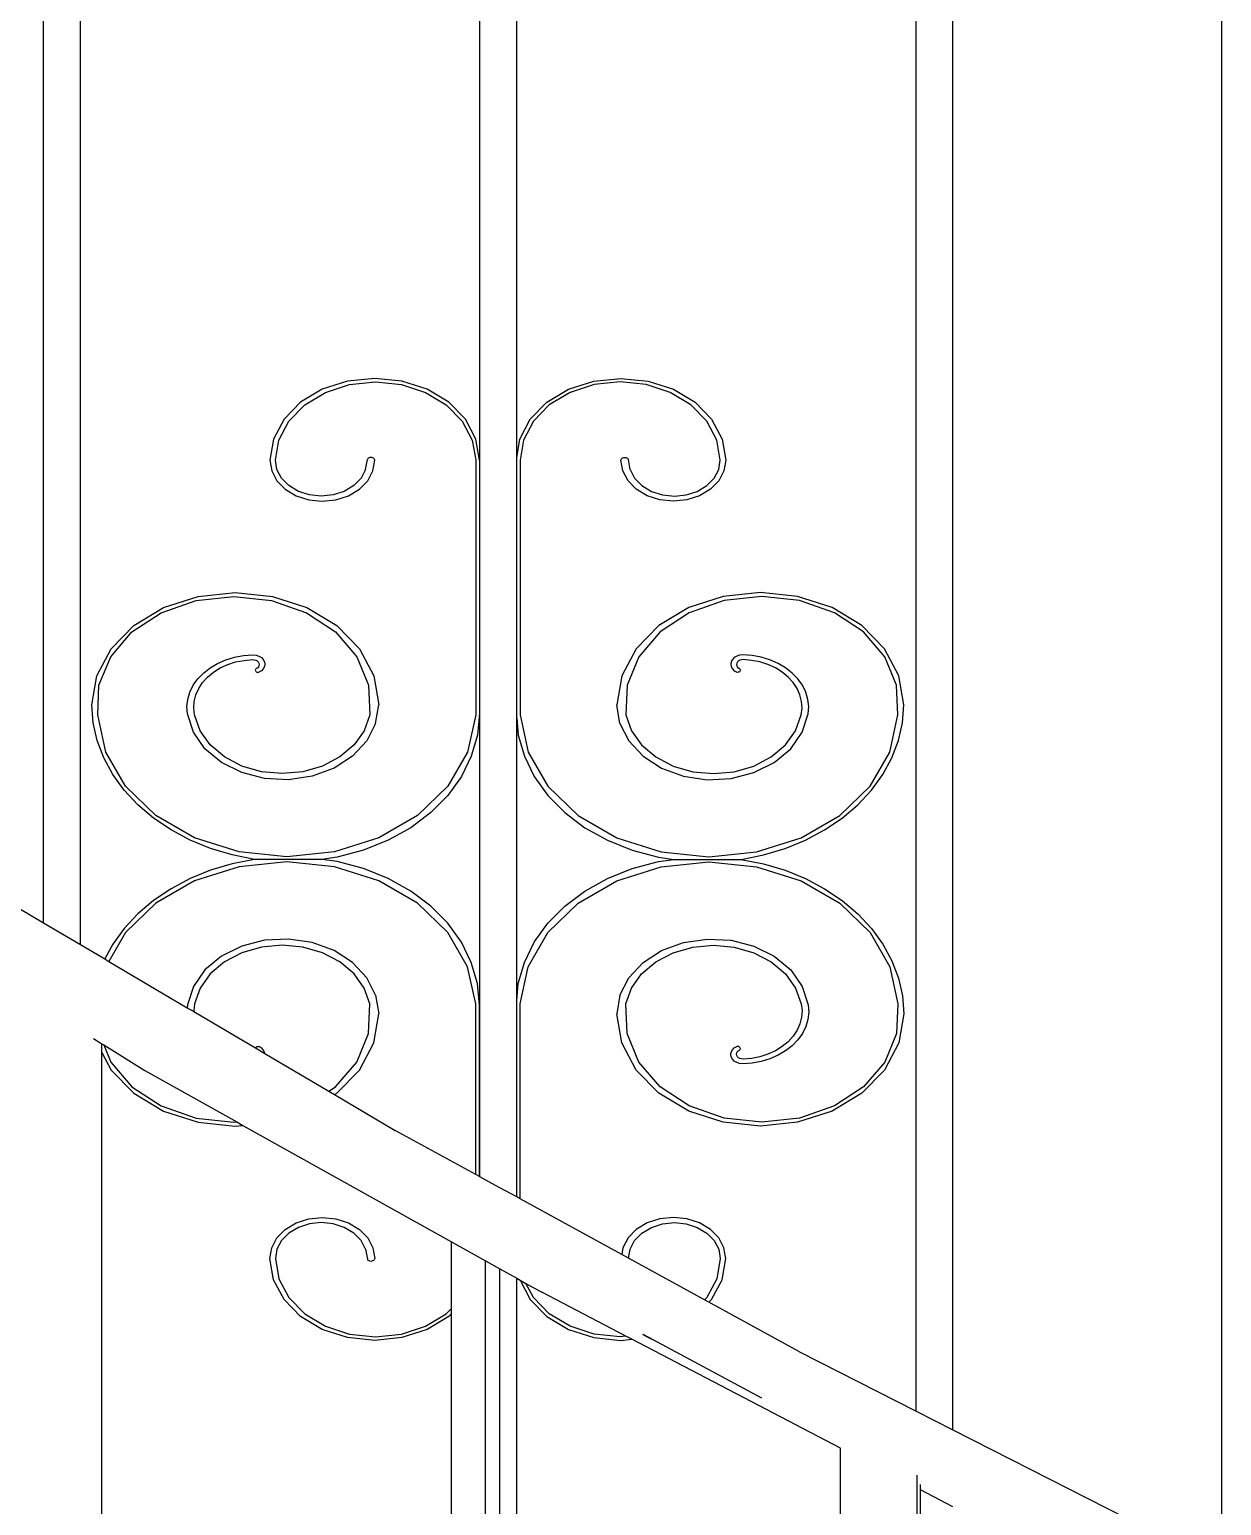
# Model space of a CAD drawing. Header units: millimetres. Extents: x 173236 to 801264, y -94969 to 615039.
# Drawn here: x 499126 to 499451.8, y -1775.9 to -1372.8 of the extents above; entities that cross this region are included whole.
import ezdxf

# ---------------------------------------------------------------- set-up
doc = ezdxf.new("R2010")
doc.units = ezdxf.units.MM
doc.header["$MEASUREMENT"] = 0
doc.layers.add('VOX-A-WALL-PATT', color=233, linetype='Continuous')

# ---------------------------------------------------------------- blocks, each defined once
blk = doc.blocks.new('STAIRCASE')
at = {"layer": 'VOX-A-WALL-PATT'}
for p, q in [((499129.88, -1616.8), (499129.88, -1123.9)), ((499139.96, -1622.75), (499139.96, -1123.9)), ((499249.11, -1686.16), (499249.11, -1123.9)), ((499259.18, -1489.73), (499259.18, -1123.9)), ((499368.33, -1750.17), (499368.33, -1123.9)), ((499378.41, -1755.29), (499378.41, -1123.9)), ((499451.79, -1123.9), (499451.79, -1792.55)), ((499206.06, -1471.06), (499200.14, -1474.61)), ((499212.97, -1468.82), (499206.06, -1471.06)), ((499206.92, -1471.91), (499213.52, -1469.77)), ((499220.37, -1468.06), (499212.97, -1468.82)), ((499213.52, -1469.77), (499220.6, -1469.04)), ((499227.78, -1468.82), (499220.37, -1468.06)), ((499220.6, -1469.04), (499227.69, -1469.77)), ((499227.69, -1469.77), (499234.29, -1471.91)), ((499234.68, -1471.06), (499227.78, -1468.82)), ((499240.61, -1474.61), (499234.68, -1471.06)), ((499267.45, -1474.61), (499273.37, -1471.06)), ((499273.37, -1471.06), (499280.28, -1468.82)), ((499280.37, -1469.77), (499273.77, -1471.91)), ((499280.28, -1468.82), (499287.68, -1468.06)), ((499287.45, -1469.04), (499280.37, -1469.77)), ((499294.53, -1469.77), (499287.45, -1469.04)), ((499287.68, -1468.06), (499295.09, -1468.82)), ((499301.13, -1471.91), (499294.53, -1469.77)), ((499295.09, -1468.82), (499301.99, -1471.06)), ((499301.99, -1471.06), (499307.92, -1474.61)), ((499200.14, -1474.61), (499195.59, -1479.25)), ((499196.9, -1479.74), (499201.25, -1475.31)), ((499201.25, -1475.31), (499206.92, -1471.91)), ((499234.29, -1471.91), (499239.95, -1475.31)), ((499239.95, -1475.31), (499244.3, -1479.74)), ((499245.16, -1479.25), (499240.61, -1474.61)), ((499262.9, -1479.25), (499267.45, -1474.61)), ((499268.1, -1475.31), (499263.75, -1479.74)), ((499273.77, -1471.91), (499268.1, -1475.31)), ((499306.8, -1475.31), (499301.13, -1471.91)), ((499311.15, -1479.74), (499306.8, -1475.31)), ((499307.92, -1474.61), (499312.46, -1479.25)), ((499195.59, -1479.25), (499192.73, -1484.64)), ((499248.01, -1484.64), (499245.16, -1479.25)), ((499260.04, -1484.64), (499262.9, -1479.25)), ((499312.46, -1479.25), (499315.32, -1484.64)), ((499194.17, -1484.9), (499196.9, -1479.74)), ((499244.3, -1479.74), (499247.04, -1484.9)), ((499263.75, -1479.74), (499261.02, -1484.9)), ((499313.88, -1484.9), (499311.15, -1479.74)), ((499192.73, -1484.64), (499191.76, -1490.44)), ((499193.24, -1490.44), (499194.17, -1484.9)), ((499247.04, -1484.9), (499247.97, -1490.44)), ((499248.99, -1490.44), (499248.01, -1484.64)), ((499259.18, -1489.73), (499260.04, -1484.64)), ((499261.02, -1484.9), (499260.09, -1490.44)), ((499314.82, -1490.44), (499313.88, -1484.9)), ((499315.32, -1484.64), (499316.3, -1490.44)), ((499191.76, -1490.44), (499192.24, -1493.33)), ((499193.67, -1492.97), (499193.24, -1490.44)), ((499217.9, -1492.97), (499218.37, -1490.23)), ((499218.47, -1490.04), (499218.37, -1490.23)), ((499218.63, -1489.87), (499218.47, -1490.04)), ((499218.84, -1489.74), (499218.63, -1489.87)), ((499219.09, -1489.66), (499218.84, -1489.74)), ((499219.35, -1489.64), (499219.09, -1489.66)), ((499219.62, -1489.66), (499219.35, -1489.64)), ((499219.86, -1489.74), (499219.62, -1489.66)), ((499220.07, -1489.87), (499219.86, -1489.74)), ((499219.89, -1493.33), (499220.37, -1490.44)), ((499220.24, -1490.04), (499220.07, -1489.87)), ((499220.34, -1490.23), (499220.24, -1490.04)), ((499220.37, -1490.44), (499220.34, -1490.23)), ((499247.97, -1490.44), (499247.97, -1560)), ((499248.99, -1490.44), (499248.99, -1559.59)), ((499259.18, -1560.85), (499259.18, -1489.73)), ((499260.09, -1490.44), (499260.09, -1560)), ((499287.68, -1490.44), (499287.72, -1490.23)), ((499288.17, -1493.33), (499287.68, -1490.44)), ((499287.72, -1490.23), (499287.82, -1490.04)), ((499287.82, -1490.04), (499287.98, -1489.87)), ((499287.98, -1489.87), (499288.19, -1489.74)), ((499288.19, -1489.74), (499288.44, -1489.66)), ((499288.44, -1489.66), (499288.7, -1489.64)), ((499288.7, -1489.64), (499288.97, -1489.66)), ((499288.97, -1489.66), (499289.21, -1489.74)), ((499289.21, -1489.74), (499289.42, -1489.87)), ((499289.42, -1489.87), (499289.59, -1490.04)), ((499289.59, -1490.04), (499289.69, -1490.23)), ((499290.15, -1492.97), (499289.69, -1490.23)), ((499314.39, -1492.97), (499314.82, -1490.44)), ((499316.3, -1490.44), (499315.81, -1493.33)), ((499192.24, -1493.33), (499193.67, -1496.03)), ((499194.92, -1495.34), (499193.67, -1492.97)), ((499196.91, -1497.37), (499194.92, -1495.34)), ((499216.65, -1495.34), (499214.66, -1497.37)), ((499217.9, -1492.97), (499216.65, -1495.34)), ((499218.46, -1496.03), (499219.89, -1493.33)), ((499289.6, -1496.03), (499288.17, -1493.33)), ((499290.15, -1492.97), (499291.4, -1495.34)), ((499291.4, -1495.34), (499293.4, -1497.37)), ((499311.14, -1497.37), (499313.14, -1495.34)), ((499313.14, -1495.34), (499314.39, -1492.97)), ((499315.81, -1493.33), (499314.38, -1496.03)), ((499193.67, -1496.03), (499195.95, -1498.35)), ((499195.95, -1498.35), (499198.91, -1500.12)), ((499199.51, -1498.93), (499196.91, -1497.37)), ((499202.54, -1499.91), (499199.51, -1498.93)), ((499212.06, -1498.93), (499209.03, -1499.91)), ((499214.66, -1497.37), (499212.06, -1498.93)), ((499213.22, -1500.12), (499216.18, -1498.35)), ((499216.18, -1498.35), (499218.46, -1496.03)), ((499291.87, -1498.35), (499289.6, -1496.03)), ((499294.84, -1500.12), (499291.87, -1498.35)), ((499293.4, -1497.37), (499296, -1498.93)), ((499296, -1498.93), (499299.02, -1499.91)), ((499305.52, -1499.91), (499308.54, -1498.93)), ((499308.54, -1498.93), (499311.14, -1497.37)), ((499312.11, -1498.35), (499309.14, -1500.12)), ((499314.38, -1496.03), (499312.11, -1498.35)), ((499198.91, -1500.12), (499202.36, -1501.24)), ((499202.36, -1501.24), (499206.06, -1501.62)), ((499205.78, -1500.24), (499202.54, -1499.91)), ((499209.03, -1499.91), (499205.78, -1500.24)), ((499206.06, -1501.62), (499209.77, -1501.24)), ((499209.77, -1501.24), (499213.22, -1500.12)), ((499298.29, -1501.24), (499294.84, -1500.12)), ((499301.99, -1501.62), (499298.29, -1501.24)), ((499299.02, -1499.91), (499302.27, -1500.24)), ((499305.69, -1501.24), (499301.99, -1501.62)), ((499302.27, -1500.24), (499305.52, -1499.91)), ((499309.14, -1500.12), (499305.69, -1501.24)), ((499162.68, -1530.68), (499172.14, -1527.62)), ((499171.55, -1528.76), (499181.88, -1527.62)), ((499172.14, -1527.62), (499182.28, -1526.58)), ((499181.88, -1527.62), (499192.2, -1528.76)), ((499182.28, -1526.58), (499192.42, -1527.62)), ((499192.42, -1527.62), (499201.87, -1530.68)), ((499315.63, -1527.62), (499306.18, -1530.68)), ((499325.78, -1526.58), (499315.63, -1527.62)), ((499326.18, -1527.62), (499315.85, -1528.76)), ((499335.92, -1527.62), (499325.78, -1526.58)), ((499336.5, -1528.76), (499326.18, -1527.62)), ((499345.37, -1530.68), (499335.92, -1527.62)), ((499154.57, -1535.55), (499162.68, -1530.68)), ((499162.03, -1532.08), (499171.55, -1528.76)), ((499192.2, -1528.76), (499201.72, -1532.08)), ((499201.87, -1530.68), (499209.99, -1535.55)), ((499306.18, -1530.68), (499298.07, -1535.55)), ((499315.85, -1528.76), (499306.33, -1532.08)), ((499346.03, -1532.08), (499336.5, -1528.76)), ((499353.49, -1535.55), (499345.37, -1530.68)), ((499148.34, -1541.9), (499154.57, -1535.55)), ((499154.05, -1537.33), (499162.03, -1532.08)), ((499201.72, -1532.08), (499209.7, -1537.33)), ((499209.99, -1535.55), (499216.22, -1541.9)), ((499298.07, -1535.55), (499291.84, -1541.9)), ((499306.33, -1532.08), (499298.35, -1537.33)), ((499354, -1537.33), (499346.03, -1532.08)), ((499359.71, -1541.9), (499353.49, -1535.55)), ((499148.23, -1544.1), (499154.05, -1537.33)), ((499209.7, -1537.33), (499215.52, -1544.1)), ((499298.35, -1537.33), (499292.53, -1544.1)), ((499359.82, -1544.1), (499354, -1537.33)), ((499144.43, -1549.29), (499148.34, -1541.9)), ((499145.03, -1551.86), (499148.23, -1544.1)), ((499182.05, -1544.22), (499184.55, -1543.77)), ((499184.55, -1543.77), (499187.11, -1543.59)), ((499187.11, -1543.59), (499187.95, -1543.68)), ((499187.95, -1543.68), (499188.74, -1543.93)), ((499188.74, -1543.93), (499189.41, -1544.34)), ((499215.52, -1544.1), (499218.72, -1551.86)), ((499216.22, -1541.9), (499220.13, -1549.29)), ((499291.84, -1541.9), (499287.92, -1549.29)), ((499292.53, -1544.1), (499289.33, -1551.86)), ((499319.32, -1543.93), (499318.64, -1544.34)), ((499320.1, -1543.68), (499319.32, -1543.93)), ((499320.95, -1543.59), (499320.1, -1543.68)), ((499323.5, -1543.77), (499320.95, -1543.59)), ((499326, -1544.22), (499323.5, -1543.77)), ((499363.63, -1549.29), (499359.71, -1541.9)), ((499363.02, -1551.86), (499359.82, -1544.1)), ((499173.56, -1548.55), (499175.37, -1547.13)), ((499175.37, -1547.13), (499177.42, -1545.92)), ((499176.33, -1548.32), (499178.17, -1547.17)), ((499177.42, -1545.92), (499179.66, -1544.94)), ((499178.17, -1547.17), (499180.2, -1546.24)), ((499179.66, -1544.94), (499182.05, -1544.22)), ((499180.2, -1546.24), (499182.38, -1545.54)), ((499182.38, -1545.54), (499184.66, -1545.09)), ((499184.66, -1545.09), (499187, -1544.89)), ((499187, -1544.89), (499187.45, -1544.92)), ((499187.45, -1544.92), (499187.88, -1545.05)), ((499187.78, -1547.61), (499187.75, -1547.77)), ((499187.75, -1547.77), (499187.78, -1547.92)), ((499187.85, -1547.46), (499187.78, -1547.61)), ((499187.78, -1547.92), (499187.86, -1548.07)), ((499187.97, -1547.34), (499187.85, -1547.46)), ((499187.86, -1548.07), (499187.99, -1548.19)), ((499187.88, -1545.05), (499188.25, -1545.26)), ((499188.13, -1547.24), (499187.97, -1547.34)), ((499188.32, -1547.18), (499188.13, -1547.24)), ((499188.25, -1545.26), (499188.53, -1545.53)), ((499188.59, -1546.89), (499188.32, -1547.18)), ((499188.53, -1545.53), (499188.72, -1545.86)), ((499188.75, -1546.56), (499188.59, -1546.89)), ((499188.72, -1545.86), (499188.79, -1546.21)), ((499189.41, -1547.94), (499188.74, -1548.35)), ((499188.79, -1546.21), (499188.75, -1546.56)), ((499189.41, -1544.34), (499189.93, -1544.86)), ((499189.93, -1547.41), (499189.41, -1547.94)), ((499189.93, -1544.86), (499190.26, -1545.48)), ((499190.26, -1546.8), (499189.93, -1547.41)), ((499190.26, -1545.48), (499190.37, -1546.14)), ((499190.37, -1546.14), (499190.26, -1546.8)), ((499317.8, -1545.48), (499317.69, -1546.14)), ((499317.69, -1546.14), (499317.8, -1546.8)), ((499318.12, -1544.86), (499317.8, -1545.48)), ((499317.8, -1546.8), (499318.12, -1547.41)), ((499318.64, -1544.34), (499318.12, -1544.86)), ((499318.12, -1547.41), (499318.64, -1547.94)), ((499318.64, -1547.94), (499319.32, -1548.35)), ((499319.34, -1545.86), (499319.26, -1546.21)), ((499319.26, -1546.21), (499319.31, -1546.56)), ((499319.31, -1546.56), (499319.47, -1546.89)), ((499319.52, -1545.53), (499319.34, -1545.86)), ((499319.47, -1546.89), (499319.73, -1547.18)), ((499319.81, -1545.26), (499319.52, -1545.53)), ((499319.73, -1547.18), (499319.92, -1547.24)), ((499320.18, -1545.05), (499319.81, -1545.26)), ((499319.92, -1547.24), (499320.08, -1547.34)), ((499320.19, -1548.07), (499320.07, -1548.19)), ((499320.08, -1547.34), (499320.2, -1547.46)), ((499320.6, -1544.92), (499320.18, -1545.05)), ((499320.27, -1547.92), (499320.19, -1548.07)), ((499320.2, -1547.46), (499320.28, -1547.61)), ((499320.3, -1547.77), (499320.27, -1547.92)), ((499320.28, -1547.61), (499320.3, -1547.77)), ((499321.05, -1544.89), (499320.6, -1544.92)), ((499323.39, -1545.09), (499321.05, -1544.89)), ((499325.67, -1545.54), (499323.39, -1545.09)), ((499327.85, -1546.24), (499325.67, -1545.54)), ((499328.39, -1544.94), (499326, -1544.22)), ((499329.88, -1547.17), (499327.85, -1546.24)), ((499330.64, -1545.92), (499328.39, -1544.94)), ((499331.72, -1548.32), (499329.88, -1547.17)), ((499332.68, -1547.13), (499330.64, -1545.92)), ((499334.49, -1548.55), (499332.68, -1547.13)), ((499143.09, -1557.22), (499144.43, -1549.29)), ((499144.7, -1560), (499145.03, -1551.86)), ((499169.86, -1553.78), (499170.78, -1551.91)), ((499170.78, -1551.91), (499172.02, -1550.15)), ((499172.02, -1550.15), (499173.56, -1548.55)), ((499172.27, -1552.79), (499173.35, -1551.15)), ((499173.35, -1551.15), (499174.71, -1549.65)), ((499174.71, -1549.65), (499176.33, -1548.32)), ((499187.99, -1548.19), (499188.15, -1548.29)), ((499188.15, -1548.29), (499188.34, -1548.35)), ((499188.34, -1548.35), (499188.54, -1548.37)), ((499188.54, -1548.37), (499188.74, -1548.35)), ((499218.72, -1551.86), (499219.06, -1560)), ((499220.13, -1549.29), (499221.47, -1557.22)), ((499287.92, -1549.29), (499286.59, -1557.22)), ((499289.33, -1551.86), (499289, -1560)), ((499319.52, -1548.37), (499319.32, -1548.35)), ((499319.72, -1548.35), (499319.52, -1548.37)), ((499319.91, -1548.29), (499319.72, -1548.35)), ((499320.07, -1548.19), (499319.91, -1548.29)), ((499333.34, -1549.65), (499331.72, -1548.32)), ((499334.71, -1551.15), (499333.34, -1549.65)), ((499336.03, -1550.15), (499334.49, -1548.55)), ((499335.79, -1552.79), (499334.71, -1551.15)), ((499337.27, -1551.91), (499336.03, -1550.15)), ((499338.19, -1553.78), (499337.27, -1551.91)), ((499363.36, -1560), (499363.02, -1551.86)), ((499364.96, -1557.22), (499363.63, -1549.29)), ((499169.07, -1557.73), (499169.29, -1555.74)), ((499169.29, -1555.74), (499169.86, -1553.78)), ((499171.03, -1556.33), (499171.49, -1554.53)), ((499171.49, -1554.53), (499172.27, -1552.79)), ((499336.56, -1554.53), (499335.79, -1552.79)), ((499337.02, -1556.33), (499336.56, -1554.53)), ((499338.77, -1555.74), (499338.19, -1553.78)), ((499338.99, -1557.73), (499338.77, -1555.74)), ((499143.45, -1562.15), (499143.09, -1557.22)), ((499146.91, -1570.13), (499144.7, -1560)), ((499169.21, -1559.74), (499169.07, -1557.73)), ((499170.83, -1564.72), (499169.21, -1559.74)), ((499170.91, -1558.17), (499171.03, -1556.33)), ((499171.11, -1560), (499170.91, -1558.17)), ((499172.66, -1564.3), (499171.11, -1560)), ((499219.06, -1560), (499217.51, -1564.3)), ((499220.64, -1562.32), (499221.47, -1557.22)), ((499247.97, -1560), (499245.76, -1570.13)), ((499248.99, -1559.59), (499248.44, -1565.51)), ((499260.09, -1560), (499262.3, -1570.13)), ((499287.41, -1562.32), (499286.59, -1557.22)), ((499289, -1560), (499290.55, -1564.3)), ((499335.4, -1564.3), (499336.95, -1560)), ((499336.95, -1560), (499337.15, -1558.17)), ((499337.15, -1558.17), (499337.02, -1556.33)), ((499337.23, -1564.72), (499338.85, -1559.74)), ((499338.85, -1559.74), (499338.99, -1557.73)), ((499361.15, -1570.13), (499363.36, -1560)), ((499364.6, -1562.15), (499364.96, -1557.22)), ((499144.53, -1567.01), (499143.45, -1562.15)), ((499220.64, -1562.32), (499218.22, -1567.11)), ((499259.18, -1638.05), (499259.18, -1560.85)), ((499259.18, -1560.85), (499259.62, -1565.51)), ((499287.41, -1562.32), (499289.84, -1567.11)), ((499363.52, -1567.01), (499364.6, -1562.15)), ((499146.32, -1571.75), (499144.53, -1567.01)), ((499173.98, -1569.24), (499170.83, -1564.72)), ((499175.44, -1568.19), (499172.66, -1564.3)), ((499179.32, -1571.47), (499175.44, -1568.19)), ((499214.72, -1568.19), (499210.85, -1571.47)), ((499218.22, -1567.11), (499214.35, -1571.27)), ((499217.51, -1564.3), (499214.72, -1568.19)), ((499248.44, -1565.51), (499246.78, -1571.3)), ((499259.62, -1565.51), (499261.27, -1571.3)), ((499289.84, -1567.11), (499293.71, -1571.27)), ((499290.55, -1564.3), (499293.33, -1568.19)), ((499293.33, -1568.19), (499297.21, -1571.47)), ((499328.74, -1571.47), (499332.61, -1568.19)), ((499332.61, -1568.19), (499335.4, -1564.3)), ((499334.07, -1569.24), (499337.23, -1564.72)), ((499361.73, -1571.75), (499363.52, -1567.01)), ((499148.79, -1576.29), (499146.32, -1571.75)), ((499152.31, -1579.49), (499146.91, -1570.13)), ((499178.48, -1573), (499173.98, -1569.24)), ((499184.06, -1573.95), (499179.32, -1571.47)), ((499210.85, -1571.47), (499206.1, -1573.95)), ((499214.35, -1571.27), (499209.27, -1574.54)), ((499245.76, -1570.13), (499240.35, -1579.49)), ((499246.78, -1571.3), (499244.07, -1576.83)), ((499261.27, -1571.3), (499263.99, -1576.83)), ((499262.3, -1570.13), (499267.7, -1579.49)), ((499293.71, -1571.27), (499298.78, -1574.54)), ((499297.21, -1571.47), (499301.95, -1573.95)), ((499323.99, -1573.95), (499328.74, -1571.47)), ((499329.58, -1573), (499334.07, -1569.24)), ((499355.74, -1579.49), (499361.15, -1570.13)), ((499359.26, -1576.29), (499361.73, -1571.75)), ((499151.91, -1580.58), (499148.79, -1576.29)), ((499184.03, -1575.76), (499178.48, -1573)), ((499190.28, -1577.36), (499184.03, -1575.76)), ((499189.42, -1575.5), (499184.06, -1573.95)), ((499195.08, -1576.02), (499189.42, -1575.5)), ((499200.75, -1575.5), (499195.08, -1576.02)), ((499206.1, -1573.95), (499200.75, -1575.5)), ((499209.27, -1574.54), (499203.32, -1576.73)), ((499298.78, -1574.54), (499304.74, -1576.73)), ((499301.95, -1573.95), (499307.31, -1575.5)), ((499307.31, -1575.5), (499312.97, -1576.02)), ((499312.97, -1576.02), (499318.64, -1575.5)), ((499317.77, -1577.36), (499324.03, -1575.76)), ((499318.64, -1575.5), (499323.99, -1573.95)), ((499324.03, -1575.76), (499329.58, -1573)), ((499356.15, -1580.58), (499359.26, -1576.29)), ((499160.56, -1587.48), (499152.31, -1579.49)), ((499196.85, -1577.69), (499190.28, -1577.36)), ((499203.32, -1576.73), (499196.85, -1577.69)), ((499240.35, -1579.49), (499232.11, -1587.48)), ((499244.07, -1576.83), (499240.35, -1582)), ((499263.99, -1576.83), (499267.7, -1582)), ((499267.7, -1579.49), (499275.95, -1587.48)), ((499304.74, -1576.73), (499311.2, -1577.69)), ((499311.2, -1577.69), (499317.77, -1577.36)), ((499347.5, -1587.48), (499355.74, -1579.49)), ((499068.83, -1580.79), (499129.88, -1616.8)), ((499155.64, -1584.57), (499151.91, -1580.58)), ((499240.35, -1582), (499235.71, -1586.69)), ((499267.7, -1582), (499272.35, -1586.69)), ((499352.42, -1584.57), (499356.15, -1580.58)), ((499159.92, -1588.19), (499155.64, -1584.57)), ((499164.71, -1591.41), (499159.92, -1588.19)), ((499171.12, -1593.59), (499160.56, -1587.48)), ((499232.11, -1587.48), (499221.55, -1593.59)), ((499235.71, -1586.69), (499230.24, -1590.8)), ((499272.35, -1586.69), (499277.81, -1590.8)), ((499275.95, -1587.48), (499286.51, -1593.59)), ((499336.94, -1593.59), (499347.5, -1587.48)), ((499343.34, -1591.41), (499348.13, -1588.19)), ((499348.13, -1588.19), (499352.42, -1584.57)), ((499169.94, -1594.18), (499164.71, -1591.41)), ((499230.24, -1590.8), (499224.07, -1594.25)), ((499277.81, -1590.8), (499283.99, -1594.25)), ((499338.12, -1594.18), (499343.34, -1591.41)), ((499175.54, -1596.46), (499169.94, -1594.18)), ((499183.3, -1597.42), (499171.12, -1593.59)), ((499181.44, -1598.23), (499175.54, -1596.46)), ((499221.55, -1593.59), (499209.36, -1597.42)), ((499224.07, -1594.25), (499217.31, -1596.95)), ((499283.99, -1594.25), (499290.74, -1596.95)), ((499286.51, -1593.59), (499298.69, -1597.42)), ((499324.75, -1597.42), (499336.94, -1593.59)), ((499326.62, -1598.23), (499332.52, -1596.46)), ((499332.52, -1596.46), (499338.12, -1594.18)), ((499187.55, -1599.45), (499181.44, -1598.23)), ((499187.55, -1599.45), (499181.44, -1600.68)), ((499196.33, -1598.73), (499183.3, -1597.42)), ((499196.33, -1600.17), (499183.3, -1601.48)), ((499205.92, -1599.45), (499187.55, -1599.45)), ((499209.36, -1597.42), (499196.33, -1598.73)), ((499209.36, -1601.48), (499196.33, -1600.17)), ((499210.13, -1598.85), (499205.92, -1599.45)), ((499210.13, -1600.05), (499205.92, -1599.45)), ((499217.31, -1596.95), (499210.13, -1598.85)), ((499217.31, -1601.95), (499210.13, -1600.05)), ((499290.74, -1596.95), (499297.92, -1598.85)), ((499290.74, -1601.95), (499297.92, -1600.05)), ((499297.92, -1598.85), (499302.13, -1599.45)), ((499297.92, -1600.05), (499302.13, -1599.45)), ((499298.69, -1597.42), (499311.72, -1598.73)), ((499298.69, -1601.48), (499311.72, -1600.17)), ((499302.13, -1599.45), (499320.5, -1599.45)), ((499311.72, -1598.73), (499324.75, -1597.42)), ((499311.72, -1600.17), (499324.75, -1601.48)), ((499320.5, -1599.45), (499326.62, -1598.23)), ((499320.5, -1599.45), (499326.62, -1600.68)), ((499175.54, -1602.44), (499169.94, -1604.72)), ((499183.3, -1601.48), (499171.12, -1605.31)), ((499181.44, -1600.68), (499175.54, -1602.44)), ((499221.55, -1605.31), (499209.36, -1601.48)), ((499224.07, -1604.66), (499217.31, -1601.95)), ((499283.99, -1604.66), (499290.74, -1601.95)), ((499286.51, -1605.31), (499298.69, -1601.48)), ((499324.75, -1601.48), (499336.94, -1605.31)), ((499326.62, -1600.68), (499332.52, -1602.44)), ((499332.52, -1602.44), (499338.12, -1604.72)), ((499164.71, -1607.49), (499159.92, -1610.71)), ((499171.12, -1605.31), (499160.56, -1611.42)), ((499169.94, -1604.72), (499164.71, -1607.49)), ((499232.11, -1611.42), (499221.55, -1605.31)), ((499230.24, -1608.1), (499224.07, -1604.66)), ((499235.71, -1612.21), (499230.24, -1608.1)), ((499272.35, -1612.21), (499277.81, -1608.1)), ((499275.95, -1611.42), (499286.51, -1605.31)), ((499277.81, -1608.1), (499283.99, -1604.66)), ((499336.94, -1605.31), (499347.5, -1611.42)), ((499338.12, -1604.72), (499343.34, -1607.49)), ((499343.34, -1607.49), (499348.13, -1610.71)), ((499160.56, -1611.42), (499152.31, -1619.41)), ((499159.92, -1610.71), (499155.64, -1614.33)), ((499240.35, -1619.41), (499232.11, -1611.42)), ((499240.35, -1616.9), (499235.71, -1612.21)), ((499267.7, -1619.41), (499275.95, -1611.42)), ((499267.7, -1616.9), (499272.35, -1612.21)), ((499347.5, -1611.42), (499355.74, -1619.41)), ((499348.13, -1610.71), (499352.42, -1614.33)), ((499155.64, -1614.33), (499151.91, -1618.32)), ((499352.42, -1614.33), (499356.15, -1618.32)), ((499129.88, -1616.8), (499139.96, -1622.75)), ((499152.31, -1619.41), (499147.74, -1627.34)), ((499151.91, -1618.32), (499148.79, -1622.61)), ((499244.07, -1622.07), (499240.35, -1616.9)), ((499245.76, -1628.77), (499240.35, -1619.41)), ((499262.3, -1628.77), (499267.7, -1619.41)), ((499263.99, -1622.07), (499267.7, -1616.9)), ((499355.74, -1619.41), (499361.15, -1628.77)), ((499356.15, -1618.32), (499359.26, -1622.61)), ((499139.96, -1622.75), (499146.59, -1626.66)), ((499148.79, -1622.61), (499146.59, -1626.66)), ((499184.03, -1623.14), (499178.48, -1625.91)), ((499190.28, -1621.54), (499184.03, -1623.14)), ((499189.42, -1623.41), (499184.06, -1624.95)), ((499195.08, -1622.88), (499189.42, -1623.41)), ((499196.85, -1621.21), (499190.28, -1621.54)), ((499200.75, -1623.41), (499195.08, -1622.88)), ((499203.32, -1622.17), (499196.85, -1621.21)), ((499206.1, -1624.95), (499200.75, -1623.41)), ((499209.27, -1624.36), (499203.32, -1622.17)), ((499214.35, -1627.63), (499209.27, -1624.36)), ((499246.78, -1627.61), (499244.07, -1622.07)), ((499261.27, -1627.61), (499263.99, -1622.07)), ((499293.71, -1627.63), (499298.78, -1624.36)), ((499298.78, -1624.36), (499304.74, -1622.17)), ((499301.95, -1624.95), (499307.31, -1623.41)), ((499304.74, -1622.17), (499311.2, -1621.21)), ((499307.31, -1623.41), (499312.97, -1622.88)), ((499311.2, -1621.21), (499317.77, -1621.54)), ((499312.97, -1622.88), (499318.64, -1623.41)), ((499317.77, -1621.54), (499324.03, -1623.14)), ((499318.64, -1623.41), (499323.99, -1624.95)), ((499324.03, -1623.14), (499329.58, -1625.91)), ((499359.26, -1622.61), (499361.73, -1627.16)), ((499146.59, -1626.66), (499147.74, -1627.34)), ((499147.74, -1627.34), (499169.15, -1639.97)), ((499178.48, -1625.91), (499173.98, -1629.66)), ((499179.32, -1627.43), (499175.44, -1630.71)), ((499184.06, -1624.95), (499179.32, -1627.43)), ((499210.85, -1627.43), (499206.1, -1624.95)), ((499214.72, -1630.71), (499210.85, -1627.43)), ((499218.22, -1631.8), (499214.35, -1627.63)), ((499247.97, -1638.9), (499245.76, -1628.77)), ((499248.44, -1633.39), (499246.78, -1627.61)), ((499259.62, -1633.39), (499261.27, -1627.61)), ((499260.09, -1638.9), (499262.3, -1628.77)), ((499289.84, -1631.8), (499293.71, -1627.63)), ((499293.33, -1630.71), (499297.21, -1627.43)), ((499297.21, -1627.43), (499301.95, -1624.95)), ((499323.99, -1624.95), (499328.74, -1627.43)), ((499328.74, -1627.43), (499332.61, -1630.71)), ((499329.58, -1625.91), (499334.07, -1629.66)), ((499361.15, -1628.77), (499363.36, -1638.9)), ((499361.73, -1627.16), (499363.52, -1631.89)), ((499173.98, -1629.66), (499170.83, -1634.18)), ((499175.44, -1630.71), (499172.66, -1634.6)), ((499217.51, -1634.6), (499214.72, -1630.71)), ((499220.64, -1636.58), (499218.22, -1631.8)), ((499287.41, -1636.58), (499289.84, -1631.8)), ((499290.55, -1634.6), (499293.33, -1630.71)), ((499332.61, -1630.71), (499335.4, -1634.6)), ((499334.07, -1629.66), (499337.23, -1634.18)), ((499363.52, -1631.89), (499364.6, -1636.75)), ((499170.83, -1634.18), (499169.21, -1639.16)), ((499172.66, -1634.6), (499171.11, -1638.9)), ((499219.06, -1638.9), (499217.51, -1634.6)), ((499220.64, -1636.58), (499221.47, -1641.68)), ((499248.99, -1639.31), (499248.44, -1633.39)), ((499259.18, -1638.05), (499259.62, -1633.39)), ((499287.41, -1636.58), (499286.59, -1641.68)), ((499289, -1638.9), (499290.55, -1634.6)), ((499335.4, -1634.6), (499336.95, -1638.9)), ((499337.23, -1634.18), (499338.85, -1639.16)), ((499364.6, -1636.75), (499364.96, -1641.68)), ((499169.21, -1639.16), (499169.15, -1639.97)), ((499169.15, -1639.97), (499170.93, -1641.02)), ((499171.11, -1638.9), (499170.91, -1640.73)), ((499170.91, -1640.73), (499170.93, -1641.02)), ((499218.72, -1647.05), (499219.06, -1638.9)), ((499247.97, -1685.53), (499247.97, -1638.9)), ((499248.99, -1686.09), (499248.99, -1639.31)), ((499259.18, -1691.67), (499259.18, -1638.05)), ((499260.09, -1692.17), (499260.09, -1638.9)), ((499289.33, -1647.05), (499289, -1638.9)), ((499336.95, -1638.9), (499337.15, -1640.73)), ((499337.15, -1640.73), (499337.02, -1642.57)), ((499338.85, -1639.16), (499338.99, -1641.17)), ((499363.36, -1638.9), (499363.02, -1647.05)), ((499170.93, -1641.02), (499187.79, -1650.96)), ((499220.13, -1649.61), (499221.47, -1641.68)), ((499287.92, -1649.61), (499286.59, -1641.68)), ((499336.56, -1644.37), (499335.79, -1646.11)), ((499337.02, -1642.57), (499336.56, -1644.37)), ((499338.77, -1643.17), (499338.19, -1645.12)), ((499338.99, -1641.17), (499338.77, -1643.17)), ((499364.96, -1641.68), (499363.63, -1649.61)), ((499143.54, -1648.4), (499145.82, -1649.82)), ((499215.52, -1654.81), (499218.72, -1647.05)), ((499292.53, -1654.81), (499289.33, -1647.05)), ((499334.71, -1647.75), (499333.34, -1649.25)), ((499336.03, -1648.75), (499334.49, -1650.35)), ((499335.79, -1646.11), (499334.71, -1647.75)), ((499337.27, -1646.99), (499336.03, -1648.75)), ((499338.19, -1645.12), (499337.27, -1646.99)), ((499363.02, -1647.05), (499359.82, -1654.81)), ((499145.82, -1649.82), (499146.31, -1650.13)), ((499145.82, -1652.24), (499145.82, -1649.82)), ((499145.82, -1652.24), (499148.34, -1657)), ((499145.82, -1809.11), (499145.82, -1652.24)), ((499146.31, -1650.13), (499148.23, -1654.81)), ((499146.31, -1650.13), (499157.55, -1657.14)), ((499187.79, -1650.96), (499187.86, -1650.83)), ((499187.79, -1650.96), (499190.32, -1652.45)), ((499187.86, -1650.83), (499187.99, -1650.71)), ((499187.99, -1650.71), (499188.15, -1650.61)), ((499188.15, -1650.61), (499188.34, -1650.55)), ((499188.34, -1650.55), (499188.54, -1650.53)), ((499188.54, -1650.53), (499188.74, -1650.56)), ((499189.41, -1650.96), (499188.74, -1650.56)), ((499189.93, -1651.49), (499189.41, -1650.96)), ((499190.26, -1652.1), (499189.93, -1651.49)), ((499190.32, -1652.45), (499190.26, -1652.1)), ((499190.32, -1652.45), (499207.84, -1662.8)), ((499216.22, -1657), (499220.13, -1649.61)), ((499291.84, -1657), (499287.92, -1649.61)), ((499317.69, -1652.76), (499317.8, -1652.1)), ((499317.8, -1653.42), (499317.69, -1652.76)), ((499317.8, -1652.1), (499318.12, -1651.49)), ((499318.12, -1651.49), (499318.64, -1650.96)), ((499318.64, -1650.96), (499319.32, -1650.56)), ((499319.26, -1652.7), (499319.31, -1652.34)), ((499319.34, -1653.05), (499319.26, -1652.7)), ((499319.31, -1652.34), (499319.47, -1652.01)), ((499319.52, -1650.53), (499319.32, -1650.56)), ((499319.47, -1652.01), (499319.73, -1651.72)), ((499319.72, -1650.55), (499319.52, -1650.53)), ((499319.91, -1650.61), (499319.72, -1650.55)), ((499319.73, -1651.72), (499319.92, -1651.66)), ((499320.07, -1650.71), (499319.91, -1650.61)), ((499319.92, -1651.66), (499320.08, -1651.56)), ((499320.19, -1650.83), (499320.07, -1650.71)), ((499320.08, -1651.56), (499320.2, -1651.44)), ((499320.27, -1650.98), (499320.19, -1650.83)), ((499320.2, -1651.44), (499320.28, -1651.29)), ((499320.3, -1651.13), (499320.27, -1650.98)), ((499320.28, -1651.29), (499320.3, -1651.13)), ((499327.85, -1652.66), (499325.67, -1653.36)), ((499329.88, -1651.73), (499327.85, -1652.66)), ((499331.72, -1650.58), (499329.88, -1651.73)), ((499332.68, -1651.77), (499330.64, -1652.98)), ((499333.34, -1649.25), (499331.72, -1650.58)), ((499334.49, -1650.35), (499332.68, -1651.77)), ((499363.63, -1649.61), (499359.71, -1657)), ((499148.23, -1654.81), (499154.05, -1661.57)), ((499148.34, -1657), (499154.57, -1663.35)), ((499209.7, -1661.57), (499215.52, -1654.81)), ((499209.99, -1663.35), (499216.22, -1657)), ((499298.07, -1663.35), (499291.84, -1657)), ((499298.35, -1661.57), (499292.53, -1654.81)), ((499318.12, -1654.04), (499317.8, -1653.42)), ((499318.64, -1654.57), (499318.12, -1654.04)), ((499319.32, -1654.97), (499318.64, -1654.57)), ((499320.1, -1655.23), (499319.32, -1654.97)), ((499319.52, -1653.37), (499319.34, -1653.05)), ((499319.81, -1653.64), (499319.52, -1653.37)), ((499320.18, -1653.85), (499319.81, -1653.64)), ((499320.95, -1655.31), (499320.1, -1655.23)), ((499320.6, -1653.98), (499320.18, -1653.85)), ((499321.05, -1654.01), (499320.6, -1653.98)), ((499323.5, -1655.14), (499320.95, -1655.31)), ((499323.39, -1653.81), (499321.05, -1654.01)), ((499325.67, -1653.36), (499323.39, -1653.81)), ((499326, -1654.68), (499323.5, -1655.14)), ((499328.39, -1653.96), (499326, -1654.68)), ((499330.64, -1652.98), (499328.39, -1653.96)), ((499359.71, -1657), (499353.49, -1663.35)), ((499359.82, -1654.81), (499354, -1661.57)), ((499157.55, -1657.14), (499182.71, -1671.19)), ((499154.05, -1661.57), (499162.03, -1666.82)), ((499154.57, -1663.35), (499162.68, -1668.22)), ((499207.84, -1662.8), (499209.7, -1661.57)), ((499207.84, -1662.8), (499209.39, -1663.71)), ((499209.39, -1663.71), (499209.99, -1663.35)), ((499209.39, -1663.71), (499225.98, -1673.49)), ((499306.18, -1668.22), (499298.07, -1663.35)), ((499306.33, -1666.82), (499298.35, -1661.57)), ((499353.49, -1663.35), (499345.37, -1668.22)), ((499354, -1661.57), (499346.03, -1666.82)), ((499162.03, -1666.82), (499171.55, -1670.14)), ((499162.68, -1668.22), (499172.14, -1671.28)), ((499315.63, -1671.28), (499306.18, -1668.22)), ((499315.85, -1670.14), (499306.33, -1666.82)), ((499345.37, -1668.22), (499335.92, -1671.28)), ((499346.03, -1666.82), (499336.5, -1670.14)), ((499171.55, -1670.14), (499181.88, -1671.28)), ((499172.14, -1671.28), (499182.28, -1672.32)), ((499181.88, -1671.28), (499182.71, -1671.19)), ((499182.28, -1672.32), (499184.36, -1672.11)), ((499182.71, -1671.19), (499184.36, -1672.11)), ((499184.36, -1672.11), (499241.35, -1703.93)), ((499325.78, -1672.32), (499315.63, -1671.28)), ((499326.18, -1671.28), (499315.85, -1670.14)), ((499335.92, -1671.28), (499325.78, -1672.32)), ((499336.5, -1670.14), (499326.18, -1671.28)), ((499247.97, -1685.53), (499225.98, -1673.49)), ((499248.99, -1686.09), (499247.97, -1685.53)), ((499249.11, -1686.16), (499248.99, -1686.09)), ((499252.38, -1687.95), (499249.11, -1686.16)), ((499254.55, -1689.14), (499252.38, -1687.95)), ((499259.18, -1691.67), (499254.55, -1689.14)), ((499260.09, -1692.17), (499259.18, -1691.67)), ((499287.87, -1707.38), (499260.09, -1692.17)), ((499202.36, -1697.66), (499206.06, -1697.28)), ((499206.06, -1697.28), (499209.77, -1697.66)), ((499301.99, -1697.28), (499298.29, -1697.66)), ((499305.69, -1697.66), (499301.99, -1697.28)), ((499193.67, -1702.87), (499195.95, -1700.56)), ((499195.95, -1700.56), (499198.91, -1698.78)), ((499199.51, -1699.97), (499196.91, -1701.53)), ((499198.91, -1698.78), (499202.36, -1697.66)), ((499202.54, -1698.99), (499199.51, -1699.97)), ((499205.78, -1698.66), (499202.54, -1698.99)), ((499209.03, -1698.99), (499205.78, -1698.66)), ((499212.06, -1699.97), (499209.03, -1698.99)), ((499209.77, -1697.66), (499213.22, -1698.78)), ((499214.66, -1701.53), (499212.06, -1699.97)), ((499213.22, -1698.78), (499216.18, -1700.56)), ((499216.18, -1700.56), (499218.46, -1702.87)), ((499291.87, -1700.56), (499289.6, -1702.87)), ((499294.84, -1698.78), (499291.87, -1700.56)), ((499293.4, -1701.53), (499296, -1699.97)), ((499298.29, -1697.66), (499294.84, -1698.78)), ((499296, -1699.97), (499299.02, -1698.99)), ((499299.02, -1698.99), (499302.27, -1698.66)), ((499302.27, -1698.66), (499305.52, -1698.99)), ((499305.52, -1698.99), (499308.54, -1699.97)), ((499309.14, -1698.78), (499305.69, -1697.66)), ((499308.54, -1699.97), (499311.14, -1701.53)), ((499312.11, -1700.56), (499309.14, -1698.78)), ((499314.38, -1702.87), (499312.11, -1700.56)), ((499192.24, -1705.57), (499193.67, -1702.87)), ((499194.92, -1703.56), (499193.67, -1705.93)), ((499196.91, -1701.53), (499194.92, -1703.56)), ((499216.65, -1703.56), (499214.66, -1701.53)), ((499217.9, -1705.93), (499216.65, -1703.56)), ((499218.46, -1702.87), (499219.89, -1705.57)), ((499241.35, -1703.93), (499250.64, -1709.12)), ((499241.35, -1722.17), (499241.35, -1703.93)), ((499289.6, -1702.87), (499288.17, -1705.57)), ((499290.15, -1705.93), (499291.4, -1703.56)), ((499291.4, -1703.56), (499293.4, -1701.53)), ((499311.14, -1701.53), (499313.14, -1703.56)), ((499313.14, -1703.56), (499314.39, -1705.93)), ((499315.81, -1705.57), (499314.38, -1702.87)), ((499191.76, -1708.47), (499192.24, -1705.57)), ((499192.73, -1714.26), (499191.76, -1708.47)), ((499193.67, -1705.93), (499193.24, -1708.47)), ((499193.24, -1708.47), (499194.17, -1714)), ((499217.9, -1705.93), (499218.37, -1708.67)), ((499218.47, -1708.87), (499218.37, -1708.67)), ((499218.63, -1709.03), (499218.47, -1708.87)), ((499218.84, -1709.16), (499218.63, -1709.03)), ((499219.09, -1709.24), (499218.84, -1709.16)), ((499219.35, -1709.27), (499219.09, -1709.24)), ((499219.62, -1709.24), (499219.35, -1709.27)), ((499219.86, -1709.16), (499219.62, -1709.24)), ((499220.07, -1709.03), (499219.86, -1709.16)), ((499219.89, -1705.57), (499220.37, -1708.47)), ((499220.24, -1708.87), (499220.07, -1709.03)), ((499220.34, -1708.67), (499220.24, -1708.87)), ((499220.37, -1708.47), (499220.34, -1708.67)), ((499250.64, -1931.46), (499250.64, -1709.12)), ((499250.64, -1709.12), (499254.55, -1711.3)), ((499288.17, -1705.57), (499287.87, -1707.38)), ((499289.73, -1708.4), (499287.87, -1707.38)), ((499289.73, -1708.4), (499290.15, -1705.93)), ((499310.54, -1719.79), (499289.73, -1708.4)), ((499314.82, -1708.47), (499313.88, -1714)), ((499314.39, -1705.93), (499314.82, -1708.47)), ((499315.32, -1714.26), (499316.3, -1708.47)), ((499316.3, -1708.47), (499315.81, -1705.57)), ((499254.55, -1906.96), (499254.55, -1711.3)), ((499254.55, -1711.3), (499259.18, -1713.89)), ((499195.59, -1719.65), (499192.73, -1714.26)), ((499194.17, -1714), (499196.9, -1719.17)), ((499259.18, -1906.96), (499259.18, -1713.89)), ((499259.18, -1713.89), (499260.12, -1714.41)), ((499260.12, -1714.41), (499262.9, -1719.65)), ((499260.12, -1714.41), (499261.7, -1715.3)), ((499263.75, -1719.17), (499261.7, -1715.3)), ((499261.7, -1715.3), (499266.03, -1717.71)), ((499313.88, -1714), (499311.15, -1719.17)), ((499312.46, -1719.65), (499315.32, -1714.26)), ((499200.14, -1724.29), (499195.59, -1719.65)), ((499196.9, -1719.17), (499201.25, -1723.6)), ((499262.9, -1719.65), (499267.45, -1724.29)), ((499268.1, -1723.6), (499263.75, -1719.17)), ((499289.03, -1729.7), (499266.03, -1717.71)), ((499311.15, -1719.17), (499310.54, -1719.79)), ((499311.7, -1720.43), (499310.54, -1719.79)), ((499311.7, -1720.43), (499312.46, -1719.65)), ((499336.49, -1734), (499311.7, -1720.43)), ((499206.06, -1727.84), (499200.14, -1724.29)), ((499201.25, -1723.6), (499206.92, -1727)), ((499234.29, -1727), (499239.95, -1723.6)), ((499240.61, -1724.29), (499234.68, -1727.84)), ((499239.95, -1723.6), (499241.35, -1722.17)), ((499241.35, -1723.53), (499240.61, -1724.29)), ((499241.35, -1723.53), (499241.35, -1722.17)), ((499241.35, -1873.08), (499241.35, -1723.53)), ((499267.45, -1724.29), (499273.37, -1727.84)), ((499273.77, -1727), (499268.1, -1723.6)), ((499212.97, -1730.08), (499206.06, -1727.84)), ((499206.92, -1727), (499213.52, -1729.13)), ((499213.52, -1729.13), (499220.6, -1729.86)), ((499220.6, -1729.86), (499227.69, -1729.13)), ((499227.69, -1729.13), (499234.29, -1727)), ((499234.68, -1727.84), (499227.78, -1730.08)), ((499273.37, -1727.84), (499280.28, -1730.08)), ((499280.37, -1729.13), (499273.77, -1727)), ((499287.45, -1729.86), (499280.37, -1729.13)), ((499293.78, -1729.21), (499293.62, -1729.23)), ((499293.62, -1729.23), (499295.16, -1730.06)), ((499295.28, -1730.02), (499293.78, -1729.21)), ((499220.37, -1730.84), (499212.97, -1730.08)), ((499227.78, -1730.08), (499220.37, -1730.84)), ((499280.28, -1730.08), (499287.68, -1730.84)), ((499289.03, -1729.7), (499287.45, -1729.86)), ((499287.68, -1730.84), (499290.64, -1730.54)), ((499290.64, -1730.54), (499289.03, -1729.7)), ((499347.7, -1760.28), (499290.64, -1730.54)), ((499295.16, -1730.06), (499295.28, -1730.02)), ((499295.16, -1730.06), (499295.52, -1730.25)), ((499296.45, -1730.65), (499295.28, -1730.02)), ((499295.52, -1730.25), (499296.45, -1730.65)), ((499326.13, -1746.65), (499296.45, -1730.65)), ((499336.49, -1734), (499368.33, -1750.17)), ((499368.33, -1750.17), (499378.41, -1755.29)), ((499378.41, -1755.29), (499451.79, -1792.55)), ((499347.7, -1810.81), (499347.7, -1760.28)), ((499368.6, -2542.65), (499368.6, -1767.63)), ((499369.57, -1770.27), (499369.57, -1770.17)), ((499369.57, -1771.68), (499369.57, -1770.27)), ((499378.41, -1776.29), (499369.57, -1771.68)), ((499369.57, -1906.96), (499369.57, -1771.68))]:
    blk.add_line(p, q, dxfattribs=at)

msp = doc.modelspace()

# ---------------------------------------------------------------- block references
msp.add_blockref('STAIRCASE', (0, 0))

doc.saveas('drawing.dxf')
